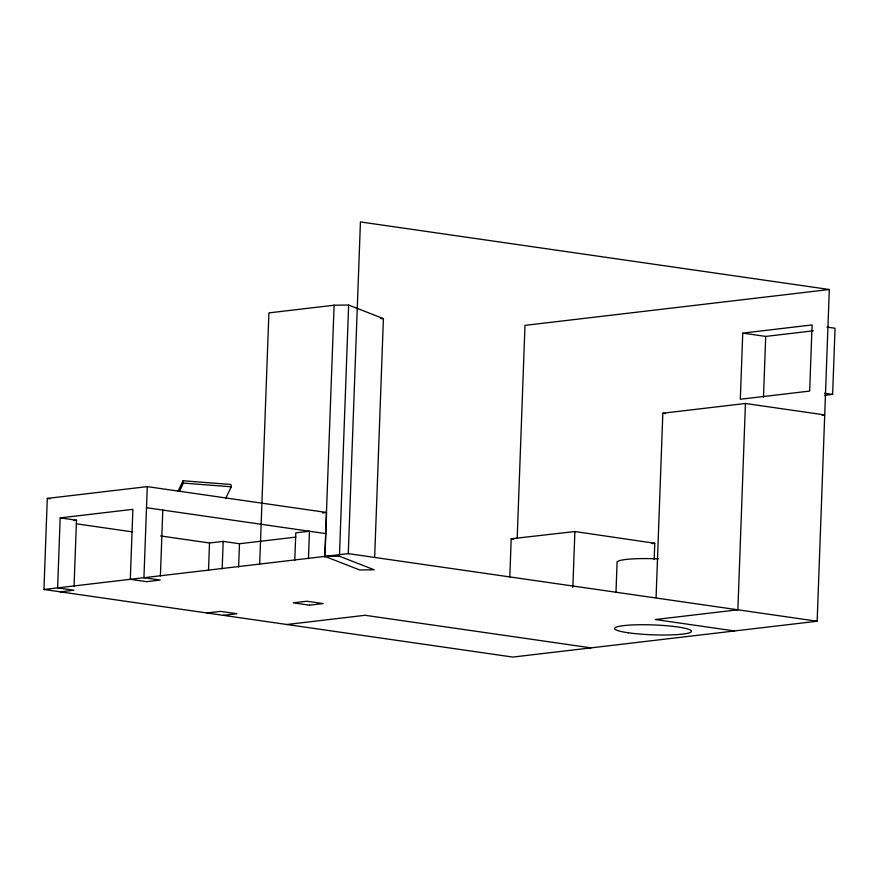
<?xml version="1.0" encoding="UTF-8"?>
<svg xmlns="http://www.w3.org/2000/svg" width="879" height="879" viewBox="0 0 879 879"><rect width="100%" height="100%" fill="white"/><g stroke="black" fill="none" stroke-linecap="round" stroke-linejoin="round"><path stroke-width="1.32" d="M43.95 589.49L348.271 553.638L360.434 221.926L829.315 289.51L817.151 621.233L512.831 657.074L43.95 589.49L47.29 498.404L147.276 486.625L326.581 512.479L322.527 512.951M147.276 486.625L143.936 577.712L160.275 580.052L146.606 581.667L130.312 579.316L132.872 509.326L60.179 517.885L57.618 587.875L73.913 590.227L60.255 591.831M74.067 586.106L76.484 520.236L60.179 517.885M160.396 575.943L162.802 510.073M208.51 570.438L209.521 543.002L223.178 541.387L239.484 543.738L295.882 537.091M222.178 568.834L223.178 541.387M238.627 567.065L239.484 543.738M259.69 564.076L268.897 312.891L334.108 305.211L348.644 305.046L383.409 318.605L374.652 557.495M294.784 560.308L295.794 532.861L309.452 531.246L308.452 558.692M324.812 556.912L334.108 305.211M324.955 556.901L326.538 513.797M339.481 554.869L348.644 305.046M509.809 576.855L511.204 538.783L574.888 531.531L654.767 543.277L654.174 559.593M517.204 537.827L524.994 325.362L829.315 289.51M572.844 587.293L574.888 531.531M615.981 592.479L617.069 562.769A38.522 4.966 2.1 0 1 658.338 558.879M656.075 597.676L662.832 413.218L745.436 403.483L824.711 414.921L822.008 415.24M742.744 333.108L740.316 399.253L809.658 391.089L812.086 324.933L742.744 333.108L765.708 336.415L813.295 330.812M745.436 403.483L737.866 609.806L655.273 619.53L734.547 630.957M763.488 397.165L765.708 336.415M824.469 395.363L832.622 394.396L835.05 328.252L826.941 327.076M177.987 491.35L183.063 480.769L230.902 484.483L231.265 486.812L225.628 498.569M179.47 491.328L183.414 483.087L183.063 480.769M74.001 520.533L76.484 520.236M325.659 533.586L146.507 507.721M206.95 612.982L220.618 611.377L236.912 613.729L223.255 615.333M309.43 605.181L323.186 603.587L306.892 601.236L293.223 602.84L309.529 605.191M286.851 624.508L365.104 615.289L591.084 647.867M652.064 543.585L654.767 543.277M380.772 318.627L383.409 318.605M183.414 483.087L231.265 486.812M824.513 393.232L832.622 394.396M662.832 413.218L665.524 413.602M47.29 498.404L50.004 498.8M348.271 553.638L817.151 621.233M76.396 523.807L132.092 531.839M160.615 535.948L209.521 543.002M511.204 538.783L513.918 539.179M339.437 556.231L324.9 556.385L359.665 569.944L374.201 569.79L339.437 556.231M628.265 632.781A38.522 4.966 2.1 0 0 690.905 632.1A38.522 4.966 2.1 0 0 639.813 624.738A38.522 4.966 2.1 0 0 628.265 632.781"/></g></svg>
